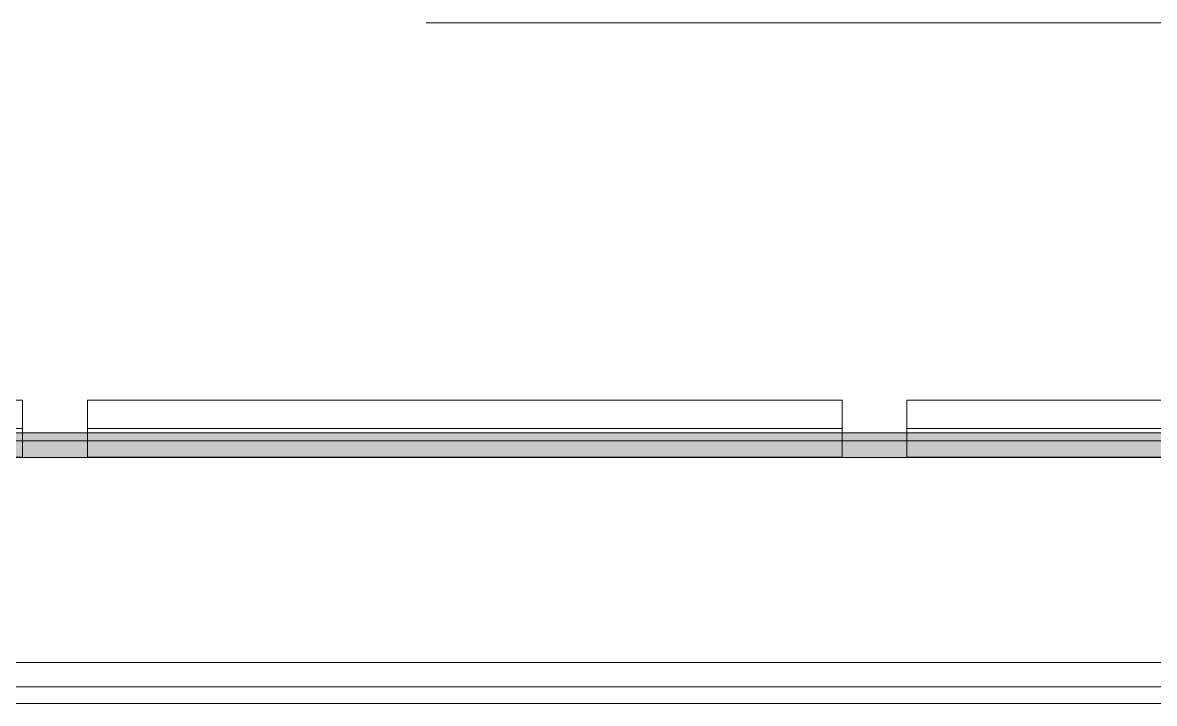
# Model space of a CAD drawing. Header units: millimetres. Extents: x -21807 to 17683, y 43568 to 60640.
# Drawn here: x -8888 to -7507, y 58117 to 58947 of the extents above; entities that cross this region are included whole.
import ezdxf

# ---------------------------------------------------------------- set-up
doc = ezdxf.new("R2010")
doc.units = ezdxf.units.MM
doc.linetypes.add('Grid Line', pattern=[22.225, 12.7, -3.175, 3.175, -3.175])
doc.layers.add('A-FLOR', color=7, linetype='Continuous', lineweight=9, true_color=0x007f00)
doc.layers.add('A-GLAZ', color=7, linetype='Continuous', lineweight=9, true_color=0x00007f)
for name, color, linetype, lineweight in [('A-WALL', 7, 'Continuous', 9), ('A-WALL-PATT', 7, 'Continuous', 9), ('M-EQPM', 7, 'Continuous', 5), ('S-GRID', 7, 'Continuous', 9)]:
    doc.layers.add(name, color=color, linetype=linetype, lineweight=lineweight)

# ---------------------------------------------------------------- blocks, each defined once
blk = doc.blocks.new('M_Window-Louvers - 1000x1000mm-1207723-MẶT BẰNG HỆ THỐNG GIÓ THẢI')
at = {"layer": 'A-GLAZ', "color": 254, "lineweight": 13, "true_color": 0xe0e0ef}
for p, q in [((-460.5, 8.65), (-460.5, -26.275)), ((-460.5, 8.65), (460.5, 8.65)), ((-460.5, -26.275), (-460.5, 8.65)), ((460.5, 8.65), (-460.5, 8.65)), ((460.5, -26.275), (460.5, 8.65)), ((460.5, 8.65), (460.5, -26.275)), ((-460.5, -26.275), (-460.5, -61.2)), ((-460.5, -26.275), (460.5, -26.275)), ((-460.5, -61.2), (-460.5, -26.275)), ((-460.5, -26.275), (460.5, -26.275)), ((460.5, -61.2), (460.5, -26.275)), ((460.5, -26.275), (460.5, -61.2)), ((-460.5, -61.2), (460.5, -61.2)), ((-460.5, -61.2), (460.5, -61.2))]:
    blk.add_line(p, q, dxfattribs=at)
at = {"layer": 'A-GLAZ', "color": 254, "lineweight": 13, "true_color": 0xcccce5}
for p, q in [((-460.5, -26.275), (-460.5, 8.65)), ((460.5, 8.65), (-460.5, 8.65)), ((-460.5, 8.65), (-460.5, -26.275)), ((-460.5, 8.65), (460.5, 8.65)), ((460.5, 8.65), (460.5, -26.275)), ((460.5, -26.275), (460.5, 8.65)), ((-460.5, -61.2), (-460.5, -26.275)), ((-460.5, -26.275), (-460.5, -61.2)), ((460.5, -26.275), (460.5, -61.2)), ((460.5, -61.2), (460.5, -26.275)), ((-460.5, -61.2), (460.5, -61.2)), ((-460.5, -61.2), (460.5, -61.2))]:
    blk.add_line(p, q, dxfattribs=at)
at = {"layer": 'A-GLAZ', "color": 7, "lineweight": 13, "true_color": 0xececf5}
for p, q in [((-460.5, 8.65), (-460.5, -26.275)), ((-460.5, 8.65), (460.5, 8.65)), ((-460.5, -26.275), (-460.5, 8.65)), ((460.5, 8.65), (-460.5, 8.65)), ((460.5, -26.275), (460.5, 8.65)), ((460.5, 8.65), (460.5, -26.275)), ((-460.5, -26.275), (-460.5, -61.2)), ((-460.5, -61.2), (-460.5, -26.275)), ((460.5, -61.2), (460.5, -26.275)), ((460.5, -26.275), (460.5, -61.2)), ((-460.5, -61.2), (460.5, -61.2)), ((-460.5, -61.2), (460.5, -61.2))]:
    blk.add_line(p, q, dxfattribs=at)
at = {"layer": 'A-GLAZ', "color": 7, "lineweight": 13, "true_color": 0xf3f3f9}
for p, q in [((-460.5, 8.65), (-460.5, -26.275)), ((-460.5, 8.65), (460.5, 8.65)), ((-460.5, -26.275), (-460.5, 8.65)), ((460.5, 8.65), (-460.5, 8.65)), ((460.5, -26.275), (460.5, 8.65)), ((460.5, 8.65), (460.5, -26.275)), ((-460.5, -26.275), (460.5, -26.275)), ((-460.5, -26.275), (460.5, -26.275)), ((-460.5, -26.275), (-460.5, -61.2)), ((-460.5, -61.2), (-460.5, -26.275)), ((460.5, -61.2), (460.5, -26.275)), ((460.5, -26.275), (460.5, -61.2)), ((-460.5, -61.2), (460.5, -61.2)), ((-460.5, -61.2), (460.5, -61.2))]:
    blk.add_line(p, q, dxfattribs=at)
at = {"layer": 'A-GLAZ', "color": 7, "lineweight": 13, "true_color": 0xf7f7fb}
for p, q in [((-460.5, 8.65), (-460.5, -26.275)), ((-460.5, 8.65), (460.5, 8.65)), ((-460.5, -26.275), (-460.5, 8.65)), ((460.5, 8.65), (-460.5, 8.65)), ((460.5, -26.275), (460.5, 8.65)), ((460.5, 8.65), (460.5, -26.275)), ((-460.5, -26.275), (-460.5, -61.2)), ((-460.5, -61.2), (-460.5, -26.275)), ((460.5, -61.2), (460.5, -26.275)), ((460.5, -26.275), (460.5, -61.2)), ((-460.5, -61.2), (460.5, -61.2)), ((-460.5, -61.2), (460.5, -61.2))]:
    blk.add_line(p, q, dxfattribs=at)
at = {"layer": 'A-GLAZ', "color": 7, "lineweight": 13, "true_color": 0xfafafc}
for p, q in [((-460.5, 8.65), (-460.5, -26.275)), ((-460.5, 8.65), (460.5, 8.65)), ((-460.5, -26.275), (-460.5, 8.65)), ((460.5, 8.65), (-460.5, 8.65)), ((460.5, -26.275), (460.5, 8.65)), ((460.5, 8.65), (460.5, -26.275)), ((-460.5, -26.275), (460.5, -26.275)), ((-460.5, -26.275), (460.5, -26.275)), ((-460.5, -26.275), (-460.5, -61.2)), ((-460.5, -61.2), (-460.5, -26.275)), ((460.5, -61.2), (460.5, -26.275)), ((460.5, -26.275), (460.5, -61.2)), ((-460.5, -61.2), (460.5, -61.2)), ((-460.5, -61.2), (460.5, -61.2))]:
    blk.add_line(p, q, dxfattribs=at)
at = {"layer": 'A-GLAZ', "color": 7, "lineweight": 13, "true_color": 0xfcfcfd}
for p, q in [((-460.5, 8.65), (-460.5, -26.275)), ((-460.5, 8.65), (460.5, 8.65)), ((-460.5, -26.275), (-460.5, 8.65)), ((460.5, 8.65), (-460.5, 8.65)), ((460.5, -26.275), (460.5, 8.65)), ((460.5, 8.65), (460.5, -26.275)), ((-460.5, -26.275), (-460.5, -61.2)), ((-460.5, -61.2), (-460.5, -26.275)), ((460.5, -61.2), (460.5, -26.275)), ((460.5, -26.275), (460.5, -61.2)), ((-460.5, -61.2), (460.5, -61.2)), ((-460.5, -61.2), (460.5, -61.2))]:
    blk.add_line(p, q, dxfattribs=at)
at = {"layer": 'A-GLAZ', "color": 7, "lineweight": 13, "true_color": 0xfdfdfd}
for p, q in [((-460.5, 8.65), (-460.5, -26.275)), ((-460.5, 8.65), (460.5, 8.65)), ((-460.5, 8.65), (-460.5, -26.275)), ((-460.5, -26.275), (-460.5, 8.65)), ((460.5, 8.65), (-460.5, 8.65)), ((-460.5, 8.65), (460.5, 8.65)), ((-460.5, 8.65), (-460.5, -26.275)), ((-460.5, -26.275), (-460.5, 8.65)), ((460.5, 8.65), (-460.5, 8.65)), ((-460.5, 8.65), (460.5, 8.65)), ((-460.5, 8.65), (-460.5, -26.275)), ((-460.5, -26.275), (-460.5, 8.65)), ((460.5, 8.65), (-460.5, 8.65)), ((-460.5, 8.65), (460.5, 8.65)), ((-460.5, 8.65), (-460.5, -26.275)), ((-460.5, -26.275), (-460.5, 8.65)), ((460.5, 8.65), (-460.5, 8.65)), ((-460.5, 8.65), (460.5, 8.65)), ((-460.5, 8.65), (-460.5, -26.275)), ((-460.5, -26.275), (-460.5, 8.65)), ((460.5, 8.65), (-460.5, 8.65)), ((-460.5, 8.65), (460.5, 8.65)), ((-460.5, 8.65), (-460.5, -26.275)), ((-460.5, -26.275), (-460.5, 8.65)), ((460.5, 8.65), (-460.5, 8.65)), ((-460.5, 8.65), (460.5, 8.65)), ((-460.5, 8.65), (-460.5, -26.275)), ((-460.5, -26.275), (-460.5, 8.65)), ((460.5, 8.65), (-460.5, 8.65)), ((-460.5, 8.65), (460.5, 8.65)), ((-460.5, 8.65), (-460.5, -26.275)), ((-460.5, -26.275), (-460.5, 8.65)), ((460.5, 8.65), (-460.5, 8.65)), ((-460.5, 8.65), (460.5, 8.65)), ((-460.5, 8.65), (-460.5, -26.275)), ((-460.5, -26.275), (-460.5, 8.65)), ((460.5, 8.65), (-460.5, 8.65)), ((-460.5, 8.65), (460.5, 8.65)), ((-460.5, 8.65), (-460.5, -26.275)), ((-460.5, -26.275), (-460.5, 8.65)), ((460.5, 8.65), (-460.5, 8.65)), ((-460.5, 8.65), (460.5, 8.65)), ((-460.5, 8.65), (-460.5, -26.275)), ((-460.5, -26.275), (-460.5, 8.65)), ((460.5, 8.65), (-460.5, 8.65)), ((-460.5, 8.65), (460.5, 8.65)), ((-460.5, 8.65), (-460.5, -26.275)), ((-460.5, -26.275), (-460.5, 8.65)), ((460.5, 8.65), (-460.5, 8.65)), ((-460.5, 8.65), (460.5, 8.65)), ((-460.5, 8.65), (-460.5, -26.275)), ((-460.5, -26.275), (-460.5, 8.65)), ((460.5, 8.65), (-460.5, 8.65)), ((-460.5, 8.65), (460.5, 8.65)), ((-460.5, 8.65), (-460.5, -26.275)), ((-460.5, -26.275), (-460.5, 8.65)), ((460.5, 8.65), (-460.5, 8.65)), ((-460.5, 8.65), (460.5, 8.65)), ((460.5, -26.275), (460.5, 8.65)), ((460.5, 8.65), (460.5, -26.275)), ((460.5, -26.275), (460.5, 8.65)), ((460.5, 8.65), (460.5, -26.275)), ((460.5, -26.275), (460.5, 8.65)), ((460.5, 8.65), (460.5, -26.275)), ((460.5, -26.275), (460.5, 8.65)), ((460.5, 8.65), (460.5, -26.275)), ((460.5, -26.275), (460.5, 8.65)), ((460.5, 8.65), (460.5, -26.275)), ((460.5, -26.275), (460.5, 8.65)), ((460.5, 8.65), (460.5, -26.275)), ((460.5, -26.275), (460.5, 8.65)), ((460.5, 8.65), (460.5, -26.275)), ((460.5, -26.275), (460.5, 8.65)), ((460.5, 8.65), (460.5, -26.275)), ((460.5, -26.275), (460.5, 8.65)), ((460.5, 8.65), (460.5, -26.275)), ((460.5, -26.275), (460.5, 8.65)), ((460.5, 8.65), (460.5, -26.275)), ((460.5, -26.275), (460.5, 8.65)), ((460.5, 8.65), (460.5, -26.275)), ((460.5, -26.275), (460.5, 8.65)), ((460.5, 8.65), (460.5, -26.275)), ((460.5, -26.275), (460.5, 8.65)), ((460.5, 8.65), (460.5, -26.275)), ((460.5, -26.275), (460.5, 8.65)), ((460.5, 8.65), (460.5, -26.275)), ((460.5, -26.275), (460.5, 8.65)), ((-460.5, -26.275), (460.5, -26.275)), ((-460.5, -26.275), (460.5, -26.275)), ((-460.5, -26.275), (460.5, -26.275)), ((-460.5, -26.275), (460.5, -26.275)), ((-460.5, -26.275), (460.5, -26.275)), ((-460.5, -26.275), (460.5, -26.275)), ((-460.5, -26.275), (460.5, -26.275)), ((-460.5, -26.275), (-460.5, -61.2)), ((-460.5, -26.275), (460.5, -26.275)), ((-460.5, -26.275), (460.5, -26.275)), ((-460.5, -26.275), (-460.5, -61.2)), ((-460.5, -61.2), (-460.5, -26.275)), ((-460.5, -26.275), (460.5, -26.275)), ((-460.5, -26.275), (460.5, -26.275)), ((-460.5, -26.275), (-460.5, -61.2)), ((-460.5, -61.2), (-460.5, -26.275)), ((-460.5, -26.275), (460.5, -26.275)), ((-460.5, -26.275), (460.5, -26.275)), ((-460.5, -26.275), (-460.5, -61.2)), ((-460.5, -61.2), (-460.5, -26.275)), ((-460.5, -26.275), (460.5, -26.275)), ((-460.5, -26.275), (460.5, -26.275)), ((-460.5, -26.275), (-460.5, -61.2)), ((-460.5, -61.2), (-460.5, -26.275)), ((-460.5, -26.275), (460.5, -26.275)), ((-460.5, -26.275), (460.5, -26.275)), ((-460.5, -26.275), (-460.5, -61.2)), ((-460.5, -61.2), (-460.5, -26.275)), ((-460.5, -26.275), (460.5, -26.275)), ((-460.5, -26.275), (460.5, -26.275)), ((-460.5, -26.275), (-460.5, -61.2)), ((-460.5, -61.2), (-460.5, -26.275)), ((-460.5, -26.275), (460.5, -26.275)), ((-460.5, -26.275), (460.5, -26.275)), ((-460.5, -26.275), (-460.5, -61.2)), ((-460.5, -61.2), (-460.5, -26.275)), ((-460.5, -26.275), (460.5, -26.275)), ((-460.5, -26.275), (460.5, -26.275)), ((-460.5, -26.275), (-460.5, -61.2)), ((-460.5, -61.2), (-460.5, -26.275)), ((-460.5, -26.275), (460.5, -26.275)), ((-460.5, -26.275), (460.5, -26.275)), ((-460.5, -26.275), (-460.5, -61.2)), ((-460.5, -61.2), (-460.5, -26.275)), ((-460.5, -26.275), (460.5, -26.275)), ((-460.5, -26.275), (460.5, -26.275)), ((-460.5, -26.275), (-460.5, -61.2)), ((-460.5, -61.2), (-460.5, -26.275)), ((-460.5, -26.275), (460.5, -26.275)), ((-460.5, -26.275), (460.5, -26.275)), ((-460.5, -26.275), (-460.5, -61.2)), ((-460.5, -61.2), (-460.5, -26.275)), ((-460.5, -26.275), (460.5, -26.275)), ((-460.5, -26.275), (460.5, -26.275)), ((-460.5, -26.275), (-460.5, -61.2)), ((-460.5, -61.2), (-460.5, -26.275)), ((-460.5, -26.275), (460.5, -26.275)), ((-460.5, -26.275), (460.5, -26.275)), ((-460.5, -26.275), (-460.5, -61.2)), ((-460.5, -61.2), (-460.5, -26.275)), ((-460.5, -26.275), (460.5, -26.275)), ((-460.5, -26.275), (460.5, -26.275)), ((-460.5, -26.275), (-460.5, -61.2)), ((-460.5, -61.2), (-460.5, -26.275)), ((-460.5, -26.275), (460.5, -26.275)), ((-460.5, -26.275), (460.5, -26.275)), ((460.5, -61.2), (460.5, -26.275)), ((460.5, -26.275), (460.5, -61.2)), ((460.5, -61.2), (460.5, -26.275)), ((460.5, -26.275), (460.5, -61.2)), ((460.5, -61.2), (460.5, -26.275)), ((460.5, -26.275), (460.5, -61.2)), ((460.5, -61.2), (460.5, -26.275)), ((460.5, -26.275), (460.5, -61.2)), ((460.5, -61.2), (460.5, -26.275)), ((460.5, -26.275), (460.5, -61.2)), ((460.5, -61.2), (460.5, -26.275)), ((460.5, -26.275), (460.5, -61.2)), ((460.5, -61.2), (460.5, -26.275)), ((460.5, -26.275), (460.5, -61.2)), ((460.5, -61.2), (460.5, -26.275)), ((460.5, -26.275), (460.5, -61.2)), ((460.5, -61.2), (460.5, -26.275)), ((460.5, -26.275), (460.5, -61.2)), ((460.5, -61.2), (460.5, -26.275)), ((460.5, -26.275), (460.5, -61.2)), ((460.5, -61.2), (460.5, -26.275)), ((460.5, -26.275), (460.5, -61.2)), ((460.5, -61.2), (460.5, -26.275)), ((460.5, -26.275), (460.5, -61.2)), ((460.5, -61.2), (460.5, -26.275)), ((460.5, -26.275), (460.5, -61.2)), ((460.5, -61.2), (460.5, -26.275)), ((460.5, -26.275), (460.5, -61.2)), ((460.5, -61.2), (460.5, -26.275)), ((-460.5, -61.2), (460.5, -61.2)), ((-460.5, -61.2), (460.5, -61.2)), ((-460.5, -61.2), (460.5, -61.2)), ((-460.5, -61.2), (460.5, -61.2)), ((-460.5, -61.2), (460.5, -61.2)), ((-460.5, -61.2), (460.5, -61.2)), ((-460.5, -61.2), (460.5, -61.2)), ((-460.5, -61.2), (460.5, -61.2)), ((-460.5, -61.2), (460.5, -61.2)), ((-460.5, -61.2), (460.5, -61.2)), ((-460.5, -61.2), (460.5, -61.2)), ((-460.5, -61.2), (460.5, -61.2)), ((-460.5, -61.2), (460.5, -61.2)), ((-460.5, -61.2), (460.5, -61.2)), ((-460.5, -61.2), (460.5, -61.2)), ((-460.5, -61.2), (460.5, -61.2)), ((-460.5, -61.2), (460.5, -61.2)), ((-460.5, -61.2), (460.5, -61.2)), ((-460.5, -61.2), (460.5, -61.2)), ((-460.5, -61.2), (460.5, -61.2)), ((-460.5, -61.2), (460.5, -61.2)), ((-460.5, -61.2), (460.5, -61.2)), ((-460.5, -61.2), (460.5, -61.2)), ((-460.5, -61.2), (460.5, -61.2)), ((-460.5, -61.2), (460.5, -61.2)), ((-460.5, -61.2), (460.5, -61.2)), ((-460.5, -61.2), (460.5, -61.2)), ((-460.5, -61.2), (460.5, -61.2)), ((-460.5, -61.2), (460.5, -61.2))]:
    blk.add_line(p, q, dxfattribs=at)
at = {"layer": 'A-GLAZ', "color": 9, "lineweight": 13, "true_color": 0xaaaad4}
for p, q in [((-460.5, -26.275), (-460.5, 8.65)), ((460.5, 8.65), (-460.5, 8.65)), ((460.5, 8.65), (460.5, -26.275)), ((-460.5, -61.2), (-460.5, -26.275)), ((-460.5, -26.275), (460.5, -26.275)), ((460.5, -26.275), (460.5, -61.2)), ((-460.5, -61.2), (460.5, -61.2))]:
    blk.add_line(p, q, dxfattribs=at)
blk = doc.blocks.new('AK-SGS-M3-A_rvt-1-MẶT BẰNG HỆ THỐNG GIÓ THẢI')
at = {"layer": 'A-WALL-PATT', "true_color": 0xeaeaea, "transparency": 33554534}
h = blk.add_hatch(color=254, dxfattribs=at)
h.paths.add_polyline_path([(-16584.2, 58416.9), (-16584.2, 58446.9), (-16663.1, 58446.9), (-16663.1, 58416.9), (-16633.7, 58416.9)])
h.paths.add_polyline_path([(-20048.6, 58416.9), (-17584.1, 58416.9), (-17584.1, 58446.9), (-20048.6, 58446.9)])
h.paths.add_polyline_path([(-15638.1, 58416.9), (-15584.3, 58416.9), (-15584.3, 58446.9), (-15663.2, 58446.9), (-15663.2, 58416.9)])
h.paths.add_polyline_path([(-8882.4, 58416.9), (-8809.2, 58416.9), (-8809.2, 58446.9), (-8888.1, 58446.9), (-8888.1, 58416.9)])
h.paths.add_polyline_path([(-7888.2, 58416.9), (-7809.3, 58416.9), (-7809.3, 58446.9), (-7888.2, 58446.9)])
h.paths.add_polyline_path([(-14144.8, 58416.9), (-9809.1, 58416.9), (-9809.1, 58446.9), (-14663.3, 58446.9), (-14663.3, 58416.9)])
h.paths.add_polyline_path([(-6749, 58416.9), (5590.9, 58416.9), (5590.9, 58446.9), (-6888.3, 58446.9), (-6888.3, 58416.9)])
h.paths.add_polyline_path([(6549.1, 58416.9), (6590.8, 58416.9), (6590.8, 58446.9), (6511.9, 58446.9), (6511.9, 58416.9)])
h.paths.add_polyline_path([(8511.7, 58416.9), (13291.2, 58416.9), (13291.2, 58446.9), (8511.7, 58446.9)])
h.paths.add_polyline_path([(7544.7, 58416.9), (7590.7, 58416.9), (7590.7, 58446.9), (7511.8, 58446.9), (7511.8, 58416.9)])
h.paths.add_polyline_path([(14212.2, 58416.9), (14291.1, 58416.9), (14291.1, 58446.9), (14212.2, 58446.9)])
h = blk.add_hatch(color=254, dxfattribs=at)
h.paths.add_polyline_path([(-16491.5, 58416.9), (-15663.2, 58416.9), (-15663.2, 58446.9), (-16584.2, 58446.9), (-16584.2, 58416.9), (-16562.6, 58416.9)])
h.paths.add_polyline_path([(-16663.1, 58416.9), (-16663.1, 58446.9), (-17584.1, 58446.9), (-17584.1, 58416.9), (-16704.8, 58416.9)])
h.paths.add_polyline_path([(-8888.1, 58416.9), (-8888.1, 58446.9), (-9809.1, 58446.9), (-9809.1, 58416.9), (-9024.6, 58416.9)])
h.paths.add_polyline_path([(-8809.2, 58416.9), (-7888.2, 58416.9), (-7888.2, 58446.9), (-8809.2, 58446.9)])
h.paths.add_polyline_path([(-14663.3, 58416.9), (-14663.3, 58446.9), (-15584.3, 58446.9), (-15584.3, 58416.9), (-14713.7, 58416.9)])
h.paths.add_polyline_path([(-7809.3, 58416.9), (-6888.3, 58416.9), (-6888.3, 58446.9), (-7809.3, 58446.9)])
h.paths.add_polyline_path([(6590.8, 58416.9), (7511.8, 58416.9), (7511.8, 58446.9), (6590.8, 58446.9)])
h.paths.add_polyline_path([(5590.9, 58416.9), (6511.9, 58416.9), (6511.9, 58446.9), (5590.9, 58446.9)])
h.paths.add_polyline_path([(14212.2, 58416.9), (14212.2, 58446.9), (13291.2, 58446.9), (13291.2, 58416.9), (14158.2, 58416.9)])
h.paths.add_polyline_path([(14300.4, 58416.9), (14869.3, 58416.9), (14869.3, 58446.9), (14291.1, 58446.9), (14291.1, 58416.9)])
h.paths.add_polyline_path([(7590.7, 58416.9), (8511.7, 58416.9), (8511.7, 58446.9), (7590.7, 58446.9)])
at = {"layer": 'A-WALL', "color": 7, "lineweight": 13, "true_color": 0xfdfdfd}
for p, q in [((-8888.1, 58446.9), (-9809.1, 58446.9)), ((-8888.1, 58446.9), (-9809.1, 58446.9)), ((-7888.2, 58446.9), (-8809.2, 58446.9)), ((-7888.2, 58446.9), (-8809.2, 58446.9)), ((-6888.3, 58446.9), (-7809.3, 58446.9)), ((-6888.3, 58446.9), (-7809.3, 58446.9)), ((-9809.1, 58436.9), (-8888.1, 58436.9)), ((-8888.1, 58436.9), (-9809.1, 58436.9)), ((-8809.2, 58436.9), (-7888.2, 58436.9)), ((-7888.2, 58436.9), (-8809.2, 58436.9)), ((-7809.3, 58436.9), (-6888.3, 58436.9)), ((-6888.3, 58436.9), (-7809.3, 58436.9)), ((-9809.1, 58416.9), (-8888.1, 58416.9)), ((-9809.1, 58416.9), (-8888.1, 58416.9)), ((-8809.2, 58416.9), (-7888.2, 58416.9)), ((-8809.2, 58416.9), (-7888.2, 58416.9)), ((-7809.3, 58416.9), (-6888.3, 58416.9)), ((-7809.3, 58416.9), (-6888.3, 58416.9))]:
    blk.add_line(p, q, dxfattribs=at)
at = {"layer": 'A-WALL', "color": 253, "lineweight": 13, "true_color": 0xaaaaaa}
for p, q in [((-8809.2, 58446.9), (-8888.1, 58446.9)), ((-7809.3, 58446.9), (-7888.2, 58446.9)), ((-8888.1, 58416.9), (-8809.2, 58416.9)), ((-7888.2, 58416.9), (-7809.3, 58416.9)), ((3042.8, 58166.9), (-19596.1, 58166.9)), ((-11988.6, 58116.9), (-6555.2, 58116.9))]:
    blk.add_line(p, q, dxfattribs=at)
at = {"layer": 'A-WALL', "color": 9, "lineweight": 13, "true_color": 0xc3c3c3}
for p, q in [((-8809.2, 58446.9), (-8888.1, 58446.9)), ((-7809.3, 58446.9), (-7888.2, 58446.9)), ((-8888.1, 58436.9), (-8809.2, 58436.9)), ((-7888.2, 58436.9), (-7809.3, 58436.9)), ((-8888.1, 58416.9), (-8809.2, 58416.9)), ((-7888.2, 58416.9), (-7809.3, 58416.9))]:
    blk.add_line(p, q, dxfattribs=at)
at = {"layer": 'A-WALL', "color": 254, "lineweight": 13, "true_color": 0xd8d8d8}
for p, q in [((-8809.2, 58436.9), (-8888.1, 58436.9)), ((-7809.3, 58436.9), (-7888.2, 58436.9))]:
    blk.add_line(p, q, dxfattribs=at)
at = {"layer": 'A-WALL', "color": 254, "lineweight": 13, "true_color": 0xe0e0e0}
for p, q in [((3042.8, 58166.9), (-19596.1, 58166.9)), ((-11988.6, 58136.9), (-6555.2, 58136.9))]:
    blk.add_line(p, q, dxfattribs=at)
at = {"layer": 'A-WALL', "color": 254, "lineweight": 13, "true_color": 0xcccccc}
for p, q in [((-6555.2, 58136.9), (-11988.6, 58136.9)), ((-11988.6, 58116.9), (-6555.2, 58116.9))]:
    blk.add_line(p, q, dxfattribs=at)
at = {"layer": 'A-GLAZ', "color": 9, "lineweight": 13, "true_color": 0xaaaad4, "rotation": 180}
for p in [(-9348.6, 58425.6), (-8348.7, 58425.6), (-7348.8, 58425.6)]:
    blk.add_blockref('M_Window-Louvers - 1000x1000mm-1207723-MẶT BẰNG HỆ THỐNG GIÓ THẢI', p, dxfattribs=at)
blk = doc.blocks.new('DanNong_VRV_1 QUẠT - OD-A-12_1-2147179-MẶT BẰNG HỆ THỐNG GIÓ THẢI')
at = {"layer": 'M-EQPM'}
for p, q in [((655, -311.8), (-525, -311.8)), ((-402.6, -311.8), (-417.6, -311.8)), ((-402.6, -311.8), (-417.6, -311.8)), ((-402.6, -311.8), (-288, -311.8)), ((-288, -311.8), (-402.6, -311.8)), ((-273, -311.8), (-288, -311.8)), ((-273, -311.8), (-288, -311.8)), ((136.9, -311.8), (616.9, -311.8)), ((136.9, -311.8), (616.9, -311.8)), ((136.9, -311.8), (616.9, -311.8)), ((136.9, -311.8), (616.9, -311.8)), ((136.9, -311.8), (616.9, -311.8)), ((136.9, -311.8), (616.9, -311.8)), ((136.9, -311.8), (616.9, -311.8)), ((136.9, -311.8), (616.9, -311.8)), ((136.9, -311.8), (616.9, -311.8))]:
    blk.add_line(p, q, dxfattribs=at)
blk = doc.blocks.new('AK-SGS-M3-Hrvt_rvt-1-MẶT BẰNG HỆ THỐNG GIÓ THẢI')
at = {"layer": 'A-FLOR', "color": 7, "true_color": 0xecf5ec}
blk.add_line((-19596.1, 58166.9), (14251.4, 58166.9), dxfattribs=at)
at = {"layer": 'A-FLOR', "color": 254, "true_color": 0xe0efe0}
blk.add_line((14251.4, 58166.9), (-19596.1, 58166.9), dxfattribs=at)
at = {"layer": 'M-EQPM', "color": 34, "lineweight": 25, "true_color": 0x994c00}
blk.add_blockref('DanNong_VRV_1 QUẠT - OD-A-12_1-2147179-MẶT BẰNG HỆ THỐNG GIÓ THẢI', (-7870.9, 59258.7), dxfattribs=at)

msp = doc.modelspace()

# ---------------------------------------------------------------- linework, layer by layer
at = {"layer": 'S-GRID', "linetype": 'Grid Line'}
msp.add_line((15334.6, 58436.9), (-21036.6, 58436.9), dxfattribs=at)

# ---------------------------------------------------------------- block references
at = {"lineweight": 5}
for name in ['AK-SGS-M3-Hrvt_rvt-1-MẶT BẰNG HỆ THỐNG GIÓ THẢI', 'AK-SGS-M3-A_rvt-1-MẶT BẰNG HỆ THỐNG GIÓ THẢI']:
    msp.add_blockref(name, (0, 0), dxfattribs=at)

doc.saveas('drawing.dxf')
